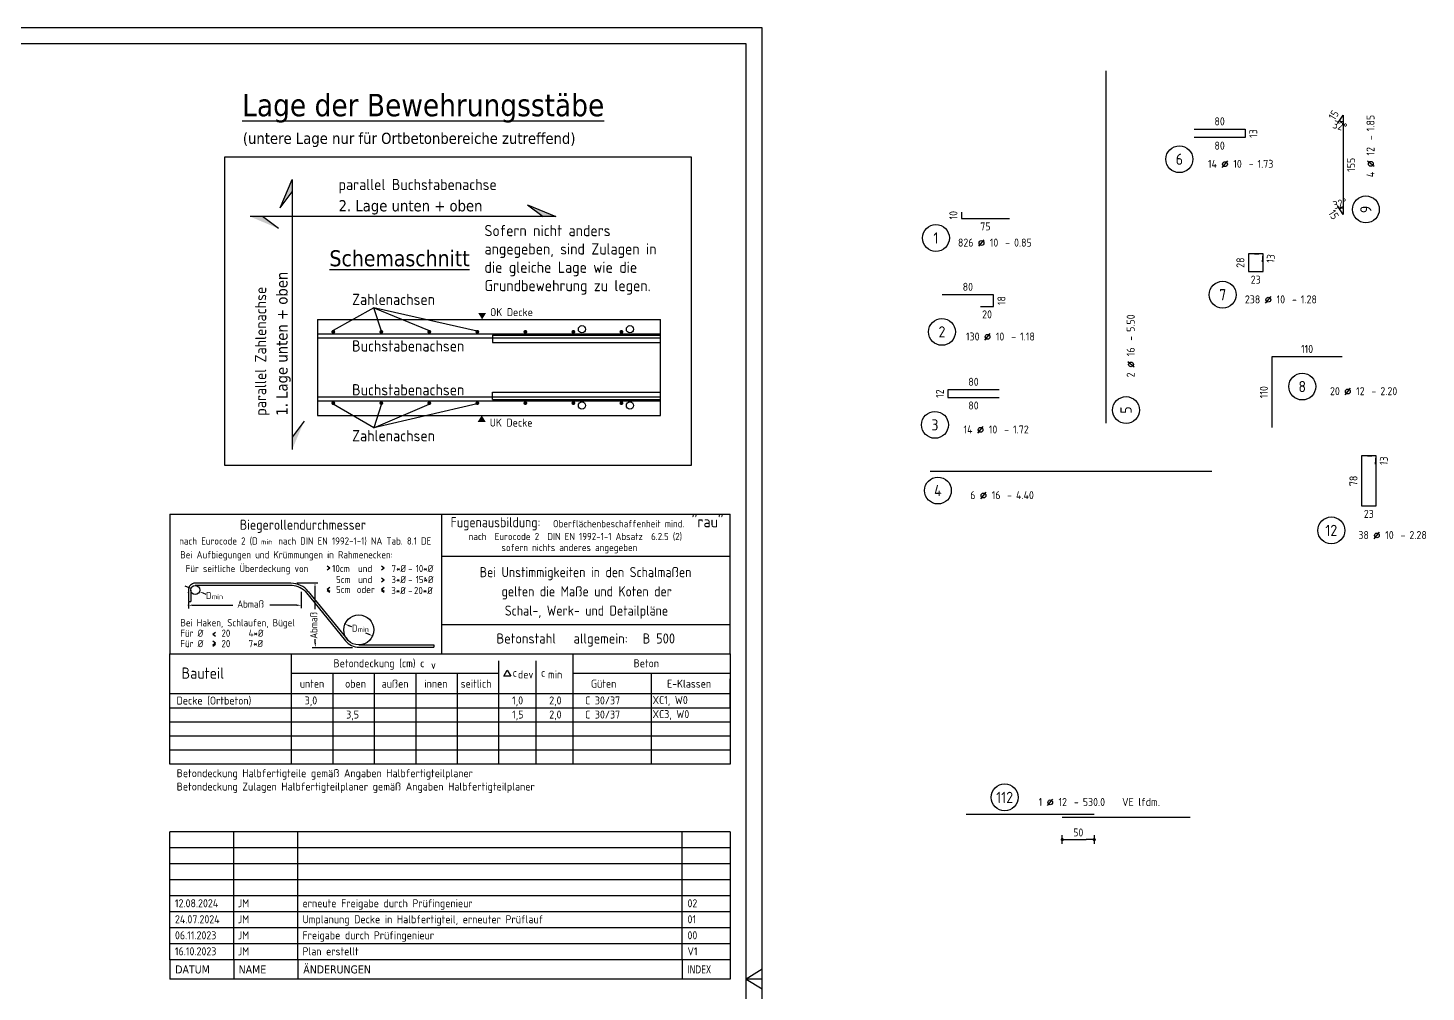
# Model space of a CAD drawing. Extents: x -25 to 84, y -4 to 31.
# Drawn here: x 47.98 to 69.82, y 14.65 to 29.7 of the extents above; entities that cross this region are included whole.
import ezdxf
from ezdxf.enums import TextEntityAlignment as Align

# ---------------------------------------------------------------- set-up
doc = ezdxf.new("R2010")
doc.units = 0
doc.header["$LTSCALE"] = 0.5
doc.header["$PDSIZE"] = 0.15
doc.linetypes.add('AUSGEZOGEN', pattern=[1000.01, 1000, 0.01])
for name, color, linetype in [('BET-ANS', 7, 'Continuous'), ('BETON', 7, 'Continuous'), ('HILFE', 7, 'Continuous'), ('koten', 7, 'Continuous'), ('MASSE', 7, 'Continuous'), ('OBJEKT', 7, 'Continuous'), ('RAHMEN', 7, 'Continuous'), ('RND', 7, 'Continuous'), ('STEMPEL', 7, 'Continuous'), ('TEXT', 7, 'Continuous')]:
    doc.layers.add(name, color=color, linetype=linetype)
doc.layers.add('NOPLOT', color=7, linetype='Continuous', plot=False)
doc.styles.add('helv', font='tahoma.ttf')
doc.styles.add('txt', font='isocp.shx')
doc.dimstyles.new('DOT_I', dxfattribs={"dimscale": 0.5, "dimtxt": 0.25, "dimasz": 0.25, "dimexe": 0.1, "dimexo": 0.3, "dimgap": 0.1, "dimtad": 1, "dimdec": 3, "dimzin": 3, "dimtxsty": 'txt', "dimblk": 'DOT', "dimblk1": 'DOT', "dimblk2": 'DOT', "dimsah": 1, "dimcen": 0.1, "dimse1": 1, "dimse2": 1, "dimazin": 0, "dimtfac": 1, "dimtdec": 4, "dimtix": 1, "dimtmove": 2, "dimatfit": 3, "dimfxl": 0, "dimtvp": 1, "dimtolj": 1, "dimtzin": 0, "dimarcsym": 0})

# ---------------------------------------------------------------- blocks, each defined once
blk = doc.blocks.new('Plankopf-ER')
at = {"layer": 'RAHMEN', "color": 7, "linetype": 'Continuous'}
for p, q in [((-0.5, 4.6), (-18, 4.6)), ((-18, 4.1), (-18, 4.6)), ((-16, 4.1), (-16, 4.6)), ((-14, 4.1), (-14, 4.6)), ((-2, 4.1), (-2, 4.6)), ((-0.5, 4.6), (-0.5, 4.1)), ((-0.5, 4.1), (-18, 4.1)), ((-18, 3.6), (-18, 4.1)), ((-16, 3.6), (-16, 4.1)), ((-14, 3.6), (-14, 4.1)), ((-2, 3.6), (-2, 4.1)), ((-0.5, 4.1), (-0.5, 3.6)), ((-0.5, 3.6), (-18, 3.6)), ((-18, 3.1), (-18, 3.6)), ((-16, 3.1), (-16, 3.6)), ((-14, 3.1), (-14, 3.6)), ((-2, 3.1), (-2, 3.6)), ((-0.5, 3.6), (-0.5, 3.1)), ((-0.5, 3.1), (-18, 3.1)), ((-18, 2.6), (-18, 3.1)), ((-16, 2.6), (-16, 3.1)), ((-14, 2.6), (-14, 3.1)), ((-2, 2.6), (-2, 3.1)), ((-0.5, 3.1), (-0.5, 2.6)), ((-0.5, 2.6), (-18, 2.6)), ((-18, 2.1), (-18, 2.6)), ((-16, 2.1), (-16, 2.6)), ((-14, 2.1), (-14, 2.6)), ((-2, 2.1), (-2, 2.6)), ((-0.5, 2.6), (-0.5, 2.1)), ((-0.5, 2.1), (-18, 2.1)), ((-18, 1.6), (-18, 2.1)), ((-16, 1.6), (-16, 2.1)), ((-14, 1.6), (-14, 2.1)), ((-2, 1.6), (-2, 2.1)), ((-0.5, 2.1), (-0.5, 1.6)), ((-0.5, 1.6), (-18, 1.6)), ((-18, 1.1), (-18, 1.6)), ((-16, 1.1), (-16, 1.6)), ((-14, 1.1), (-14, 1.6)), ((-2, 1.1), (-2, 1.6)), ((-0.5, 1.6), (-0.5, 1.1)), ((-0.5, 1.1), (-18, 1.1)), ((-18, 0.6), (-18, 1.1)), ((-16, 0.6), (-16, 1.1)), ((-14, 0.6), (-14, 1.1)), ((-2, 0.6), (-2, 1.1)), ((-0.5, 1.1), (-0.5, 0.6)), ((-0.5, 0.6), (-18, 0.6)), ((-18, 0.6), (-18, 0)), ((-16, 0.6), (-16, 0)), ((-14, 0.6), (-14, 0)), ((-2, 0.6), (-2, 0)), ((-0.5, 0.6), (-0.5, 0)), ((-0.5, 0), (-18, 0))]:
    blk.add_line(p, q, dxfattribs=at)
at = {"layer": 'RAHMEN', "color": 7, "linetype": 'Continuous', "style": 'txt'}
for tag, p in [('INDEX-D8', (-17.841, 4.242)), ('INDEX-N8', (-15.876, 4.242)), ('INDEX-X8', (-13.857, 4.242)), ('INDEX8', (-1.833, 4.242)), ('INDEX-D7', (-17.841, 3.742)), ('INDEX-N7', (-15.876, 3.742)), ('INDEX-X7', (-13.857, 3.742)), ('INDEX7', (-1.833, 3.742)), ('INDEX-D6', (-17.841, 3.242)), ('INDEX-N6', (-15.876, 3.242)), ('INDEX-X6', (-13.857, 3.242)), ('INDEX6', (-1.833, 3.242)), ('INDEX-D5', (-17.841, 2.742)), ('INDEX-N5', (-15.876, 2.742)), ('INDEX-X5', (-13.857, 2.742)), ('INDEX5', (-1.833, 2.742)), ('INDEX-D4', (-17.841, 2.242)), ('INDEX-N4', (-15.876, 2.242)), ('INDEX-X4', (-13.857, 2.242)), ('INDEX4', (-1.833, 2.242)), ('INDEX-D3', (-17.841, 1.742)), ('INDEX-N3', (-15.876, 1.742)), ('INDEX-X3', (-13.857, 1.742)), ('INDEX3', (-1.833, 1.742)), ('INDEX-D2', (-17.841, 1.242)), ('INDEX-N2', (-15.876, 1.242)), ('INDEX-X2', (-13.857, 1.242)), ('INDEX2', (-1.833, 1.242)), ('INDEX-D1', (-17.841, 0.742)), ('INDEX-N1', (-15.876, 0.742)), ('INDEX-X1', (-13.857, 0.742)), ('INDEX1', (-1.833, 0.742))]:
    blk.add_attdef(tag, p, '', height=0.25, dxfattribs=at)
at = {"layer": 'STEMPEL', "color": 7, "linetype": 'Continuous', "style": 'helv'}
for s, p in [('ÄNDERUNGEN', (-13.833, 0.176)), ('DATUM', (-17.833, 0.176)), ('NAME', (-15.853, 0.176))]:
    blk.add_text(s, height=0.25, dxfattribs=at).set_placement(p)
at = {"layer": 'STEMPEL', "color": 7, "linetype": 'Continuous', "style": 'helv', "width": 0.8}
blk.add_text('INDEX', height=0.25, dxfattribs=at).set_placement((-1.833, 0.176))
blk = doc.blocks.new('okrd_o')
at = {"layer": 'koten', "color": 7, "linetype": 'Continuous'}
blk.add_solid([(-0.125, 0.202), (0.125, 0.202), (0, 0)], dxfattribs=at)
at = {"layer": 'koten', "style": 'txt'}
blk.add_attdef('OKRD', (0.25, 0.1), '', height=0.25, dxfattribs=at)
blk = doc.blocks.new('okrd_u')
at = {"layer": 'koten', "color": 7, "linetype": 'Continuous'}
blk.add_solid([(-0.125, -0.202), (0.125, -0.202), (0, 0)], dxfattribs=at)
at = {"layer": 'koten', "style": 'txt'}
blk.add_attdef('OKRD', (0.25, -0.35), '', height=0.25, dxfattribs=at)
blk = doc.blocks.new('RND_AUSZ')
at = {"layer": 'RND', "color": 7, "linetype": 'Continuous'}
blk.add_line((1.341, 0.262), (1.509, 0.466), dxfattribs=at)
at = {"layer": 'RND', "color": 1, "linetype": 'Continuous'}
blk.add_circle((0, 0.52), 0.42, dxfattribs=at)
at = {"layer": 'RND', "color": 7, "linetype": 'Continuous'}
blk.add_circle((1.425, 0.364), 0.075, dxfattribs=at)
at = {"layer": 'RND', "color": 7, "linetype": 'Continuous', "style": 'txt'}
blk.add_text('-', height=0.25, dxfattribs=at).set_placement((2.163, 0.25))
for tag, p in [('WIEOFT', (-0.536, 0.25)), ('STK', (1.174, 0.25))]:
    blk.add_attdef(tag, text='', height=0.25, dxfattribs=at).set_placement(p, align=Align.RIGHT)
at = {"layer": 'RND', "color": 1, "linetype": 'Continuous', "style": 'txt'}
blk.add_attdef('POS', text='', height=0.35, dxfattribs=at).set_placement((0, 0.52), align=Align.MIDDLE)
at = {"layer": 'RND', "color": 7, "linetype": 'Continuous', "style": 'txt'}
for tag, p in [('DS', (1.683, 0.25)), ('LANG', (2.441, 0.25)), ('TEXT', (3.669, 0.25))]:
    blk.add_attdef(tag, p, '', height=0.25, dxfattribs=at)
blk = doc.blocks.new('DOT')
at = {"layer": 'MASSE', "color": 7, "linetype": 'Continuous'}
for p, q in [((0, 0), (-1, 0)), ((0, 0.54), (0, -0.54))]:
    blk.add_line(p, q, dxfattribs=at)
at = {"layer": 'MASSE', "color": 7, "linetype": 'Continuous', "const_width": 0.2}
blk.add_lwpolyline([(-0.1, 0, 1), (0.1, 0, 1)], format="xyb", close=True, dxfattribs=at)
blk = doc.blocks.new('*D31')
at = {"layer": 'Defpoints', "color": 0, "linetype": 'AUSGEZOGEN', "transparency": 16777216}
for p in [(64.137, 17.377), (64.637, 17.377), (64.637, 17.027)]:
    blk.add_point(p, dxfattribs=at)
at = {"layer": 'RND', "color": 0, "linetype": 'AUSGEZOGEN', "lineweight": -2, "transparency": 16777216}
blk.add_line((64.262, 17.027), (64.512, 17.027), dxfattribs=at)
at = {"layer": 'RND', "color": 0, "linetype": 'AUSGEZOGEN', "lineweight": -2, "transparency": 16777216, "xscale": 0.125, "yscale": 0.125, "zscale": 0.125, "rotation": 180}
blk.add_blockref('DOT', (64.137, 17.027), dxfattribs=at)
at = {"layer": 'RND', "color": 0, "linetype": 'AUSGEZOGEN', "lineweight": -2, "transparency": 16777216, "xscale": 0.125, "yscale": 0.125, "zscale": 0.125}
blk.add_blockref('DOT', (64.637, 17.027), dxfattribs=at)
at = {"layer": 'RND', "color": 0, "linetype": 'AUSGEZOGEN', "transparency": 16777216, "insert": (64.387, 17.139), "char_height": 0.125, "attachment_point": 5, "style": 'txt'}
blk.add_mtext('\\A1;50', dxfattribs=at)
blk = doc.blocks.new('*D39')
at = {"layer": 'Defpoints', "color": 0, "linetype": 'AUSGEZOGEN', "transparency": 16777216}
for p in [(68.482, 28.275), (68.485, 28.245), (68.522, 28.338), (68.522, 27.563)]:
    blk.add_point(p, dxfattribs=at)
at = {"layer": 'RND', "color": 0, "linetype": 'AUSGEZOGEN', "lineweight": -2, "transparency": 16777216}
blk.add_arc((68.522, 28.338), 0.1, 237.9811, 270, dxfattribs=at)
at = {"layer": 'RND', "color": 0, "linetype": 'AUSGEZOGEN', "transparency": 16777216, "insert": (68.474, 28.17), "char_height": 0.125, "attachment_point": 5, "rotation": 343.9905, "style": 'txt'}
blk.add_mtext('\\A1;32°', dxfattribs=at)
blk = doc.blocks.new('*D40')
at = {"layer": 'Defpoints', "color": 0, "linetype": 'AUSGEZOGEN', "transparency": 16777216}
for p in [(68.522, 27.563), (68.503, 26.887), (68.482, 26.852), (68.522, 26.788)]:
    blk.add_point(p, dxfattribs=at)
at = {"layer": 'RND', "color": 0, "linetype": 'AUSGEZOGEN', "lineweight": -2, "transparency": 16777216}
blk.add_arc((68.522, 26.788), 0.1, 90, 122.0189, dxfattribs=at)
at = {"layer": 'RND', "color": 0, "linetype": 'AUSGEZOGEN', "transparency": 16777216, "insert": (68.474, 26.957), "char_height": 0.125, "attachment_point": 5, "rotation": 16.0095, "style": 'txt'}
blk.add_mtext('\\A1;32°', dxfattribs=at)
blk = doc.blocks.new('A1-35-0')
at = {"layer": 'RAHMEN'}
for p, q in [((118.9, 59.4), (0, 59.4)), ((118.9, 0), (118.9, 59.4))]:
    blk.add_line(p, q, dxfattribs=at)
at = {"layer": 'RAHMEN', "color": 5}
for p, q in [((118.4, 58.9), (2, 58.9)), ((118.4, 0.5), (118.4, 58.9))]:
    blk.add_line(p, q, dxfattribs=at)
at = {"layer": 'RAHMEN', "color": 7, "linetype": 'Continuous'}
for p, q in [((118.9, 30.01), (118.4, 29.7)), ((118.4, 29.7), (118.9, 29.39))]:
    blk.add_line(p, q, dxfattribs=at)

msp = doc.modelspace()

# ---------------------------------------------------------------- linework, layer by layer
at = {"layer": 'BETON', "color": 6, "linetype": 'AUSGEZOGEN'}
for p, q in [((52.5068, 25.1507), (57.8621, 25.1507)), ((52.5068, 23.6507), (57.8621, 23.6507))]:
    msp.add_line(p, q, dxfattribs=at)
at = {"layer": 'HILFE', "color": 102, "linetype": 'AUSGEZOGEN'}
for p, q in [((53.3871, 25.3307), (52.7522, 24.9742)), ((54.9988, 24.9677), (53.3871, 25.3307)), ((53.3871, 25.3307), (54.251, 24.9742)), ((53.5064, 24.9677), (53.3871, 25.3307)), ((53.3871, 23.4565), (52.7522, 23.8273)), ((54.9988, 23.8338), (53.3871, 23.4565)), ((53.5064, 23.8338), (53.3871, 23.4565)), ((53.3871, 23.4565), (54.251, 23.8273))]:
    msp.add_line(p, q, dxfattribs=at)
at = {"layer": 'NOPLOT', "color": 191, "linetype": 'AUSGEZOGEN'}
for p, q in [((52.5068, 25.1507), (52.5068, 23.6507)), ((57.8621, 23.6507), (57.8621, 25.1507))]:
    msp.add_line(p, q, dxfattribs=at)
at = {"layer": 'RAHMEN', "color": 5, "linetype": 'Continuous'}
for p, q in [((50.2, 22.1091), (58.95, 22.1091)), ((50.2, 22.1091), (50.2, 19.9301)), ((54.4492, 19.9301), (54.4492, 22.1091)), ((58.95, 19.9301), (58.95, 22.1091)), ((58.95, 19.0765), (58.95, 19.5388))]:
    msp.add_line(p, q, dxfattribs=at)
at = {"layer": 'RAHMEN', "color": 7, "linetype": 'AUSGEZOGEN'}
for p, q in [((54.4492, 21.4516), (58.95, 21.4516)), ((52.6981, 21.2664), (52.6544, 21.297)), ((52.6981, 21.2664), (52.6544, 21.2358)), ((53.548, 21.2664), (53.5043, 21.297)), ((53.548, 21.2664), (53.5043, 21.2358)), ((52.6544, 20.9386), (52.6981, 20.9691)), ((53.5043, 20.9386), (53.548, 20.9691)), ((53.5485, 21.0767), (53.5048, 21.1072)), ((53.5485, 21.0767), (53.5048, 21.0461)), ((52.6544, 20.9386), (52.6981, 20.908)), ((52.6544, 20.9192), (52.6981, 20.8886)), ((53.5043, 20.9386), (53.548, 20.908)), ((53.5043, 20.9192), (53.548, 20.8886)), ((54.4492, 20.3877), (58.95, 20.3877)), ((50.8694, 20.2358), (50.9131, 20.2663)), ((50.8694, 20.2358), (50.9131, 20.2052)), ((50.9131, 20.0949), (50.8694, 20.1255)), ((50.9131, 20.0949), (50.8694, 20.0643)), ((50.9131, 20.0755), (50.8694, 20.0449)), ((50.2, 19.3075), (58.95, 19.3075)), ((50.2, 19.0875), (58.95, 19.0875)), ((50.2, 18.8675), (58.95, 18.8675)), ((50.2, 18.6475), (58.95, 18.6475)), ((50.2, 18.4275), (58.95, 18.4275))]:
    msp.add_line(p, q, dxfattribs=at)
at = {"layer": 'RAHMEN', "color": 7, "linetype": 'Continuous'}
for p, q in [((50.5297, 20.9504), (50.4364, 20.9863)), ((52.0912, 21.0309), (50.5957, 21.0309)), ((52.0785, 20.9955), (50.5957, 20.9955)), ((52.1826, 21.0343), (52.5088, 21.0343)), ((52.4665, 20.9669), (52.4665, 20.626)), ((50.4894, 20.9246), (50.4894, 20.7475)), ((50.4894, 20.7475), (50.5248, 20.7475)), ((50.5248, 20.9246), (50.5248, 20.7475)), ((50.7155, 20.8789), (50.7625, 20.8608)), ((52.2493, 20.8949), (52.2493, 20.6415)), ((52.3137, 20.9062), (52.9437, 20.1309)), ((52.3622, 20.902), (52.9684, 20.1559)), ((50.4894, 20.7361), (50.4894, 20.6357)), ((50.5569, 20.6865), (51.1851, 20.6865)), ((52.1818, 20.6865), (51.7634, 20.6865)), ((53.0411, 20.3482), (52.9972, 20.3671)), ((52.471, 20.0965), (52.471, 20.1556)), ((53.3032, 20.2352), (53.2623, 20.2529)), ((52.1007, 18.2334), (52.1007, 19.9301)), ((52.4198, 20.029), (53.0532, 20.029)), ((53.1532, 20.0671), (54.3225, 20.0666)), ((53.1532, 20.0312), (54.3225, 20.0312)), ((54.3225, 20.0666), (54.3225, 20.0312)), ((56.4984, 18.2075), (56.4984, 19.9301)), ((55.3398, 18.2075), (55.3398, 19.8205)), ((55.9191, 18.2075), (55.9191, 19.8205)), ((52.7485, 18.2075), (52.7485, 19.6281)), ((53.3963, 18.2075), (53.3963, 19.6281)), ((54.0442, 18.2075), (54.0442, 19.6281)), ((54.692, 18.2075), (54.692, 19.6281)), ((57.7242, 18.2075), (57.7242, 19.6281)), ((52.1007, 18.2075), (52.1007, 19.3075)), ((55.3398, 18.2075), (55.3398, 19.3075)), ((59.45, 14.85), (59.2, 14.85))]:
    msp.add_line(p, q, dxfattribs=at)
at = {"layer": 'RAHMEN', "color": 1, "linetype": 'Continuous'}
for p, q in [((52.1007, 19.6281), (55.3398, 19.6281)), ((56.4984, 19.6281), (58.95, 19.6281))]:
    msp.add_line(p, q, dxfattribs=at)
at = {"layer": 'RAHMEN', "color": 5, "linetype": 'AUSGEZOGEN'}
for points in [[(51.0566, 27.6891), (58.3422, 27.6891), (58.3422, 22.8672), (51.0566, 22.8672)], [(50.2, 19.9301), (58.95, 19.9301), (58.95, 18.2075), (50.2, 18.2075)]]:
    msp.add_lwpolyline(points, close=True, dxfattribs=at)
at = {"layer": 'RAHMEN', "color": 1, "linetype": 'Continuous'}
msp.add_lwpolyline([(55.4686, 19.6727), (55.5231, 19.5783), (55.4141, 19.5783)], close=True, dxfattribs=at)
at = {"layer": 'RAHMEN', "color": 7, "linetype": 'Continuous'}
for centre, radius in [((50.5957, 20.9246), 0.0709), ((53.1502, 20.3012), 0.2341)]:
    msp.add_circle(centre, radius, dxfattribs=at)
for centre, radius, start, end in [((50.5957, 20.9246), 0.1063, 89.99998, 180), ((52.0785, 20.6412), 0.3543, 48.41068, 90), ((52.0912, 20.6818), 0.3491, 39.09564, 90), ((53.1532, 20.3012), 0.27, 219.09564, 270)]:
    msp.add_arc(centre, radius, start, end, dxfattribs=at)
for p in [(54.1875, 21.1118), (50.4894, 20.8837), (50.4894, 20.6865), (52.9353, 20.3939), (53.3651, 20.2085)]:
    msp.add_point(p, dxfattribs=at)
for points in [[(50.4776, 20.9611), (50.4839, 20.9774), (50.5297, 20.9504)], [(52.4777, 20.9669), (52.4552, 20.9669), (52.4665, 21.0344)], [(50.7123, 20.8708), (50.7186, 20.8871), (50.6666, 20.8978)], [(50.5569, 20.6753), (50.5569, 20.6978), (50.4894, 20.6865)], [(52.1818, 20.6753), (52.1818, 20.6978), (52.2493, 20.6865)], [(52.9928, 20.3568), (53.0017, 20.3775), (52.9353, 20.3939)], [(52.4822, 20.0965), (52.4597, 20.0965), (52.471, 20.029)], [(53.2987, 20.2249), (53.3076, 20.2456), (53.3651, 20.2085)]]:
    msp.add_solid(points, dxfattribs=at)
at = {"layer": 'RND', "color": 1, "linetype": 'AUSGEZOGEN'}
for p, q in [((55.2369, 24.9011), (55.2369, 24.7881)), ((55.2369, 23.9004), (55.2369, 24.0134))]:
    msp.add_line(p, q, dxfattribs=at)
for points in [[(64.8239, 23.532), (64.8239, 29.032)], [(68.4423, 28.2112), (68.5218, 28.3384), (68.5218, 26.7884), (68.4423, 26.9155)], [(66.1945, 28.1174), (66.9945, 28.1174), (66.9945, 27.9874), (66.1945, 27.9874)], [(62.5615, 26.8266), (62.5615, 26.7266), (63.3115, 26.7266)], [(67.262, 26.0461), (67.2733, 26.1756), (67.0433, 26.1756), (67.0433, 25.8956), (67.2733, 25.8956), (67.2733, 26.1756), (67.1438, 26.1642)], [(62.8624, 25.3536), (63.0624, 25.3536), (63.0624, 25.5336), (62.2624, 25.5336)], [(52.5068, 24.9223), (57.8621, 24.9223)], [(55.2369, 24.9011), (57.8621, 24.9011)], [(52.5068, 24.8623), (57.8621, 24.8623)], [(55.2369, 24.7881), (57.8621, 24.7881)], [(68.5105, 24.5634), (67.4105, 24.5634), (67.4105, 23.4634)], [(63.1504, 24.0508), (62.3504, 24.0508), (62.3504, 23.9308), (63.1504, 23.9308)], [(52.5068, 23.9392), (57.8621, 23.9392)], [(52.5068, 23.8792), (57.8621, 23.8792)], [(55.2369, 24.0134), (57.8621, 24.0134)], [(55.2369, 23.9004), (57.8621, 23.9004)], [(69.028, 22.8889), (69.0393, 23.0185), (68.8093, 23.0185), (68.8093, 22.2385), (69.0393, 22.2385), (69.0393, 23.0185), (68.9098, 23.0071)], [(62.0718, 22.7822), (66.4718, 22.7822)], [(62.637, 17.4269), (64.637, 17.4269)], [(64.137, 17.3769), (66.137, 17.3769)]]:
    msp.add_lwpolyline(points, dxfattribs=at)
at = {"layer": 'RND', "color": 7, "linetype": 'AUSGEZOGEN', "const_width": 0.03}
for points in [[(52.7369, 24.9548, 1), (52.7669, 24.9548, 1)], [(53.4869, 24.9548, 1), (53.5169, 24.9548, 1)], [(54.2369, 24.9548, 1), (54.2669, 24.9548, 1)], [(54.9869, 24.9548, 1), (55.0169, 24.9548, 1)], [(55.7369, 24.9548, 1), (55.7669, 24.9548, 1)], [(56.4869, 24.9548, 1), (56.5169, 24.9548, 1)], [(57.2369, 24.9548, 1), (57.2669, 24.9548, 1)], [(52.7369, 23.8432, 1), (52.7669, 23.8432, 1)], [(53.4869, 23.8432, 1), (53.5169, 23.8432, 1)], [(54.2369, 23.8432, 1), (54.2669, 23.8432, 1)], [(54.9869, 23.8432, 1), (55.0169, 23.8432, 1)], [(55.7369, 23.8432, 1), (55.7669, 23.8432, 1)], [(56.4869, 23.8432, 1), (56.5169, 23.8432, 1)], [(57.2369, 23.8432, 1), (57.2669, 23.8432, 1)]]:
    msp.add_lwpolyline(points, format="xyb", close=True, dxfattribs=at)
at = {"layer": 'RND', "color": 1, "linetype": 'AUSGEZOGEN'}
for centre in [(56.6358, 24.9957), (57.3858, 24.9957), (56.6358, 23.8058), (57.3858, 23.8058)]:
    msp.add_circle(centre, 0.0565, dxfattribs=at)
at = {"layer": 'TEXT', "color": 1, "linetype": 'AUSGEZOGEN'}
for points in [[(51.9237, 26.894), (52.1102, 27.3364), (52.1102, 23.1187)], [(51.9237, 26.894), (52.1102, 27.1426)], [(55.7831, 26.941), (56.2256, 26.7545), (51.4553, 26.7545)], [(55.7831, 26.941), (56.0318, 26.7545)], [(51.8978, 26.568), (51.6491, 26.7545)], [(52.2968, 23.5611), (52.1102, 23.3125)]]:
    msp.add_lwpolyline(points, dxfattribs=at)
for points in [[(51.9237, 26.894), (52.1102, 27.3364), (52.1102, 27.1426)], [(55.7831, 26.941), (56.2256, 26.7545), (56.0318, 26.7545)], [(51.8978, 26.568), (51.4553, 26.7545), (51.6491, 26.7545)], [(52.2968, 23.5611), (52.1102, 23.1187), (52.1102, 23.3125)]]:
    msp.add_solid(points, dxfattribs=at)

# ---------------------------------------------------------------- block references
at = {"layer": 'BET-ANS', "xscale": 0.5, "yscale": 0.5, "zscale": 0.5}
msp.add_blockref('Plankopf-ER', (59.2, 14.85), dxfattribs=at).add_auto_attribs({'INDEX1': 'V1', 'INDEX-N1': 'JM', 'INDEX-D1': '16.10.2023', 'INDEX-X1': 'Plan erstellt', 'INDEX2': '00', 'INDEX-N2': 'JM', 'INDEX-D2': '06.11.2023', 'INDEX-X2': 'Freigabe durch Prüfingenieur', 'INDEX3': '01', 'INDEX-N3': 'JM', 'INDEX-D3': '24.07.2024', 'INDEX-X3': 'Umplanung Decke in Halbfertigteil, erneuter Prüflauf', 'INDEX4': '02', 'INDEX-N4': 'JM', 'INDEX-D4': '12.08.2024', 'INDEX-X4': 'erneute Freigabe durch Prüfingenieur'})
at = {"layer": 'koten', "color": 102, "linetype": 'AUSGEZOGEN', "xscale": 0.5, "yscale": 0.5, "zscale": 0.5}
for name, p, values in [('okrd_o', (55.0768, 25.1507), {'OKRD': 'OK Decke'}), ('okrd_u', (55.0704, 23.6507), {'OKRD': 'UK Decke'})]:
    msp.add_blockref(name, p, dxfattribs=at).add_auto_attribs(values)
at = {"layer": 'RAHMEN', "color": 191, "linetype": 'AUSGEZOGEN', "xscale": 0.5, "yscale": 0.5, "zscale": 0.5}
msp.add_blockref('A1-35-0', (0, 0), dxfattribs=at)
at = {"layer": 'RND', "color": 7, "linetype": 'AUSGEZOGEN', "xscale": 0.5, "yscale": 0.5, "zscale": 0.5, "rotation": 90}
msp.add_blockref('RND_AUSZ', (69.1387, 26.8668), dxfattribs=at).add_auto_attribs({'POS': '9', 'STK': '4', 'DS': '12', 'LANG': '1.85'})
at = {"layer": 'RND', "color": 1, "linetype": 'AUSGEZOGEN', "xscale": 0.5, "yscale": 0.5, "zscale": 0.5}
for p, values in [((65.9662, 27.391), {'POS': '6', 'STK': '14', 'DS': '10', 'LANG': '1.73'}), ((62.1637, 26.161), {'POS': '1', 'STK': '826', 'DS': '10', 'LANG': '0.85'}), ((62.2578, 24.6949), {'POS': '2', 'STK': '130', 'DS': '10', 'LANG': '1.18'}), ((67.8849, 23.8415), {'POS': '8', 'STK': '20', 'DS': '12', 'LANG': '2.20'}), ((62.1483, 23.2434), {'POS': '3', 'STK': '14', 'DS': '10', 'LANG': '1.72'}), ((62.1942, 22.2181), {'POS': '4', 'STK': '6', 'DS': '16', 'LANG': '4.40'})]:
    msp.add_blockref('RND_AUSZ', p, dxfattribs=at).add_auto_attribs(values)
at = {"layer": 'RND', "color": 7, "linetype": 'AUSGEZOGEN', "xscale": 0.5, "yscale": 0.5, "zscale": 0.5}
for p, values in [((66.6427, 25.2748), {'POS': '7', 'STK': '238', 'DS': '10', 'LANG': '1.28'}), ((68.3387, 21.5948), {'POS': '12', 'STK': '38', 'DS': '10', 'LANG': '2.28'}), ((63.237, 17.4269), {'POS': '112', 'STK': '1', 'DS': '12', 'LANG': '530.0', 'TEXT': 'VE lfdm.'})]:
    msp.add_blockref('RND_AUSZ', p, dxfattribs=at).add_auto_attribs(values)
at = {"layer": 'RND', "color": 1, "linetype": 'AUSGEZOGEN', "xscale": 0.5, "yscale": 0.5, "zscale": 0.5, "rotation": 90}
msp.add_blockref('RND_AUSZ', (65.3931, 23.7341), dxfattribs=at).add_auto_attribs({'POS': '5', 'STK': '2', 'DS': '16', 'LANG': '5.50'})

# ---------------------------------------------------------------- texts
at = {"layer": 'OBJEKT', "color": 7, "linetype": 'AUSGEZOGEN', "style": 'txt'}
msp.add_text('80', height=0.125, dxfattribs=at).set_placement((62.6624, 25.6586), align=Align.MIDDLE)
msp.add_text('18', height=0.125, rotation=90, dxfattribs=at).set_placement((63.1874, 25.4436), align=Align.MIDDLE)
at = {"layer": 'RAHMEN', "color": 1, "linetype": 'Continuous', "style": 'txt', "width": 0.95}
for s, p in [('Fugenausbildung:', (55.286, 21.9043)), ('Biegerollendurchmesser', (52.2779, 21.8648)), ('Bei Unstimmigkeiten in den Schalmaßen', (56.6925, 21.125)), ('gelten die Maße und Koten der', (56.7095, 20.825)), ('Schal-, Werk- und Detailpläne', (56.7059, 20.525))]:
    msp.add_text(s, height=0.1575, dxfattribs=at).set_placement(p, align=Align.CENTER)
at = {"layer": 'RAHMEN', "color": 7, "linetype": 'Continuous', "style": 'txt'}
for s, p in [('Oberflächenbeschaffenheit mind.', (56.1845, 21.9043)), ('nach  Eurocode 2  DIN EN 1992-1-1 Absatz  6.2.5 (2)', (54.8662, 21.7044)), ('sofern nichts anderes angegeben', (55.3795, 21.5312)), ('Bei Aufbiegungen und Krümmungen in Rahmenecken:', (50.3618, 21.4196)), ('10cm', (52.735, 21.2034)), ('und', (53.1393, 21.2034)), ('7*%%C', (53.661, 21.2034)), ('-', (53.9225, 21.2034)), ('10*%%C', (54.0374, 21.2034)), ('5cm', (52.7944, 20.8756)), ('5cm', (52.7954, 21.0315)), ('oder', (53.1191, 20.8756)), ('und', (53.1398, 21.0315)), ('3*%%C', (53.6581, 20.8597)), ('3*%%C', (53.6595, 21.0315)), ('-', (53.921, 21.0315)), ('20*%%C', (54.0129, 20.8597)), ('15*%%C', (54.0374, 21.0315)), ('D', (50.7646, 20.7822)), ('Abmaß', (51.2526, 20.6501)), ('-', (53.9196, 20.8597)), ('Für %%C', (50.3637, 20.1939)), ('Bei Haken, Schlaufen, Bügel', (50.364, 20.3578)), ('20', (51.0057, 20.1939)), ('4*%%C', (51.4296, 20.1939)), ('D', (53.0418, 20.2717)), ('Für %%C', (50.3639, 20.0319)), ('20', (51.0059, 20.0319)), ('7*%%C', (51.4296, 20.0319))]:
    msp.add_text(s, height=0.1125, dxfattribs=at).set_placement(p)
msp.add_text('nach Eurocode 2 (D     nach DIN EN 1992-1-1) NA Tab. 8.1 DE', height=0.1125, dxfattribs=at).set_placement((52.314, 21.6338), align=Align.CENTER)
msp.add_text('Für seitliche Überdeckung von', height=0.1125, dxfattribs=at).set_placement((52.3627, 21.2034), align=Align.RIGHT)
msp.add_text('Abmaß', height=0.1125, rotation=90, dxfattribs=at).set_placement((52.5029, 20.1642))
at = {"layer": 'RAHMEN', "color": 1, "linetype": 'Continuous', "style": 'txt'}
for s, height, p in [('Betonstahl', 0.1575, (55.3007, 20.0891)), ('allgemein:', 0.1575, (56.5041, 20.0891)), ('B 500 ', 0.1575, (57.5828, 20.0891)), ('Bauteil', 0.175, (50.3827, 19.5398)), ('Betondeckung (cm) c', 0.125, (52.7563, 19.7182)), ('v', 0.125, (54.278, 19.6917)), ('c', 0.125, (55.5547, 19.5699)), ('dev', 0.125, (55.6362, 19.5435)), ('c', 0.125, (55.9969, 19.5699)), ('min', 0.125, (56.1055, 19.5435)), ('Beton', 0.125, (57.4426, 19.7182))]:
    msp.add_text(s, height=height, dxfattribs=at).set_placement(p)
at = {"layer": 'RND', "color": 7, "linetype": 'AUSGEZOGEN', "style": 'txt'}
for s, rotation, p in [('15', 57.98108, (68.3761, 28.341)), ('13', 90, (67.1195, 28.0524)), ('155', 90, (68.6468, 27.5634)), ('15', 302.01892, (68.3761, 26.7857)), ('10', 90, (62.4365, 26.7766)), ('28', 90, (66.9183, 26.0356)), ('13', 84.99986, (67.3922, 26.0999)), ('18', 90, (63.1874, 25.4436)), ('12', 90, (62.2254, 23.9908)), ('110', 90, (67.2855, 24.0134)), ('13', 84.99986, (69.1581, 22.9428)), ('78', 90, (68.6843, 22.6285))]:
    msp.add_text(s, height=0.125, rotation=rotation, dxfattribs=at).set_placement(p, align=Align.MIDDLE)
for s, p in [('80', (66.5945, 28.2424)), ('80', (66.5945, 27.8624)), ('75', (62.9365, 26.6016)), ('23', (67.1583, 25.7706)), ('80', (62.6624, 25.6586)), ('20', (62.9624, 25.2286)), ('110', (67.9605, 24.6884)), ('80', (62.7504, 24.1758)), ('80', (62.7504, 23.8058)), ('23', (68.9243, 22.1135))]:
    msp.add_text(s, height=0.125, dxfattribs=at).set_placement(p, align=Align.MIDDLE)
at = {"layer": 'TEXT', "color": 5, "linetype": 'AUSGEZOGEN', "style": 'helv'}
msp.add_text('%%uLage der Bewehrungsstäbe', height=0.35, dxfattribs=at).set_placement((51.3297, 28.3216))
at = {"layer": 'TEXT', "color": 1, "linetype": 'AUSGEZOGEN'}
for s, style, p in [('(untere Lage nur für Ortbetonbereiche zutreffend)', 'helv', (51.3399, 27.8899)), ('parallel Buchstabenachse', 'txt', (52.8345, 27.169)), ('2. Lage unten + oben', 'helv', (52.8345, 26.8365)), ('Sofern nicht anders', 'txt', (55.1138, 26.449)), ('angegeben, sind Zulagen in', 'txt', (55.1138, 26.1627)), ('die gleiche Lage wie die', 'txt', (55.1138, 25.8764)), ('Grundbewehrung zu legen.', 'txt', (55.1138, 25.59)), ('Zahlenachsen', 'txt', (53.0454, 25.3747)), ('Buchstabenachsen', 'txt', (53.0454, 24.648)), ('Buchstabenachsen', 'txt', (53.0454, 23.9641)), ('Zahlenachsen', 'txt', (53.0454, 23.2463))]:
    msp.add_text(s, height=0.175, dxfattribs=dict(at, style=style)).set_placement(p)
at = {"layer": 'TEXT', "color": 6, "linetype": 'AUSGEZOGEN', "style": 'helv'}
msp.add_text('%%uSchemaschnitt', height=0.25, dxfattribs=at).set_placement((52.693, 25.9793))
at = {"layer": 'TEXT', "color": 1, "linetype": 'AUSGEZOGEN'}
for s, style, p in [('1. Lage unten + oben', 'helv', (52.0376, 23.6466)), ('parallel Zahlenachse', 'txt', (51.705, 23.6466))]:
    msp.add_text(s, height=0.175, rotation=90, dxfattribs=dict(at, style=style)).set_placement(p)
at = {"layer": 'TEXT', "color": 1, "style": 'txt'}
msp.add_text('"rau"', height=0.175, dxfattribs=at).set_placement((58.3494, 21.9039))
at = {"layer": 'TEXT', "color": 7, "linetype": 'AUSGEZOGEN', "style": 'txt'}
for s, height, p in [('min', 0.08016, (51.6237, 21.6361)), ('min', 0.08016, (50.8552, 20.7808)), ('min', 0.08016, (53.1324, 20.2704)), ('unten', 0.125, (52.2288, 19.4)), ('oben', 0.125, (52.9363, 19.4)), ('außen', 0.125, (53.5077, 19.4)), ('innen', 0.125, (54.1743, 19.4)), ('seitlich', 0.125, (54.742, 19.4)), ('Güten', 0.125, (56.7763, 19.4)), ('E-Klassen', 0.125, (57.9639, 19.4)), ('Decke (Ortbeton)', 0.125, (50.3044, 19.1359)), ('3,0', 0.125, (52.3064, 19.1378)), ('1,0', 0.125, (55.5454, 19.1378)), ('2,0', 0.125, (56.1247, 19.1378)), ('C 30/37', 0.125, (56.6855, 19.1378)), ('XC1, W0', 0.125, (57.7386, 19.1446)), ('3,5', 0.125, (52.9542, 18.9178)), ('1,5', 0.125, (55.5454, 18.9178)), ('2,0', 0.125, (56.1247, 18.9178)), ('C 30/37', 0.125, (56.6855, 18.9178)), ('XC3, W0', 0.125, (57.7386, 18.9246)), ('Betondeckung Halbfertigteile gemäß Angaben Halbfertigteilplaner', 0.125, (50.3067, 18.002)), ('Betondeckung Zulagen Halbfertigteilplaner gemäß Angaben Halbfertigteilplaner', 0.125, (50.3067, 17.7935))]:
    msp.add_text(s, height=height, dxfattribs=at).set_placement(p)

# ---------------------------------------------------------------- dimensions: what is measured, and where the dimension line sits
at = {"layer": 'RND', "color": 7, "linetype": 'AUSGEZOGEN'}
for base, center, p1, p2, picture, middle in [((68.4854, 28.2452), (68.5218, 28.3384), (68.5218, 27.5634), (68.482, 28.2748), '*D39', (68.4736, 28.1701)), ((68.5033, 26.8866), (68.5218, 26.7884), (68.482, 26.8519), (68.5218, 27.5634), '*D40', (68.4736, 26.9566))]:
    dim = msp.add_angular_dim_3p(base=base, center=center, p1=p1, p2=p2, dimstyle='DOT_I', override={"dimdec": 2, "dimadec": 0}, dxfattribs=at)
    dim.commit()
    dim.dimension.update_dxf_attribs({"geometry": picture, "text_midpoint": middle, "dimtype": 165})
dim = msp.add_linear_dim(base=(64.637, 17.0269), p1=(64.137, 17.3769), p2=(64.637, 17.3769), dimstyle='DOT_I', override={"dimdec": 0, "dimlfac": 100}, dxfattribs=at)
dim.commit()
dim.dimension.update_dxf_attribs({"geometry": '*D31', "text_midpoint": (64.387, 17.1394)})

doc.saveas('drawing.dxf')
